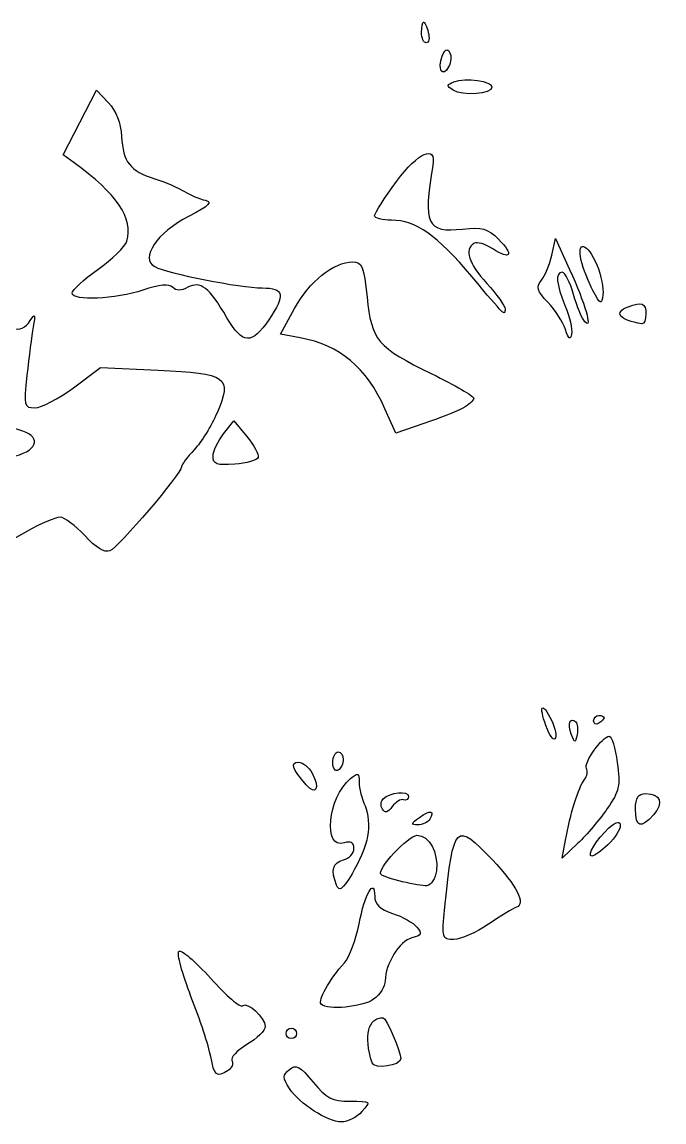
# Model space of a CAD drawing. Header units: centimetres. Extents: x -10.8 to 10.8, y -7.7 to 7.7.
# Drawn here: x -2.26 to 0.75, y 1.43 to 6.59 of the extents above; entities that cross this region are included whole.
import ezdxf

# ---------------------------------------------------------------- set-up
doc = ezdxf.new("R2010")
doc.units = ezdxf.units.CM
doc.header["$MEASUREMENT"] = 0
doc.layers.add('Layer 1', color=7, linetype='Continuous')

msp = doc.modelspace()

# ---------------------------------------------------------------- linework, layer by layer
at = {"layer": 'Layer 1'}
for points, knots in [([(-0.35432, 6.53897), (-0.36135, 6.56586), (-0.37132, 6.58786), (-0.37648, 6.58786), (-0.37648, 6.58786), (-0.38164, 6.58786), (-0.38585, 6.56586), (-0.38585, 6.53897), (-0.38585, 6.53897), (-0.38585, 6.51208), (-0.37588, 6.49008), (-0.36369, 6.49008), (-0.36369, 6.49008), (-0.3515, 6.49008), (-0.34728, 6.51208), (-0.35432, 6.53897)], [0, 0, 0, 0, 0.2, 0.2, 0.2, 0.2, 0.4, 0.4, 0.4, 0.4, 0.6, 0.6, 0.6, 0.6, 1, 1, 1, 1]), ([(-0.25429, 6.44586), (-0.26637, 6.4654), (-0.27755, 6.45947), (-0.28922, 6.42733), (-0.28922, 6.42733), (-0.31173, 6.36535), (-0.28774, 6.3256), (-0.25891, 6.37711), (-0.25891, 6.37711), (-0.2466, 6.39911), (-0.24452, 6.43005), (-0.25429, 6.44586)], [0, 0, 0, 0, 0.25, 0.25, 0.25, 0.25, 0.5, 0.5, 0.5, 0.5, 1, 1, 1, 1]), ([(-0.05582, 6.28227), (-0.05582, 6.31167), (-0.17828, 6.32878), (-0.23445, 6.30723), (-0.23445, 6.30723), (-0.26908, 6.29394), (-0.26962, 6.28871), (-0.2385, 6.26848), (-0.2385, 6.26848), (-0.19329, 6.23909), (-0.05583, 6.24948), (-0.05583, 6.28228), (-0.05583, 6.28228), (-0.05583, 6.28228), (-0.05582, 6.28227), (-0.05582, 6.28227)], [0, 0, 0, 0, 0.2, 0.2, 0.2, 0.2, 0.4, 0.4, 0.4, 0.4, 0.6, 0.6, 0.6, 0.6, 1, 1, 1, 1]), ([(-1.10166, 5.19196), (-1.02271, 5.30912), (-1.02928, 5.34097), (-1.13239, 5.34097), (-1.13239, 5.34097), (-1.23416, 5.34097), (-1.57654, 5.40879), (-1.63633, 5.4408), (-1.63633, 5.4408), (-1.70739, 5.47883), (-1.62589, 5.59983), (-1.4776, 5.67643), (-1.4776, 5.67643), (-1.38096, 5.72635), (-1.3626, 5.74404), (-1.39925, 5.75188), (-1.39925, 5.75188), (-1.42558, 5.75751), (-1.46959, 5.77615), (-1.49704, 5.7933), (-1.49704, 5.7933), (-1.52449, 5.81045), (-1.58733, 5.83726), (-1.63668, 5.8529), (-1.63668, 5.8529), (-1.75262, 5.88963), (-1.78495, 5.93109), (-1.79176, 6.05173), (-1.79176, 6.05173), (-1.79532, 6.11478), (-1.81734, 6.17139), (-1.85312, 6.20948), (-1.85312, 6.20948), (-1.85312, 6.20948), (-1.90893, 6.26889), (-1.90893, 6.26889), (-1.90893, 6.26889), (-1.90893, 6.26889), (-1.98692, 6.11664), (-1.98692, 6.11664), (-1.98692, 6.11664), (-1.98692, 6.11664), (-2.06491, 5.96439), (-2.06491, 5.96439), (-2.06491, 5.96439), (-2.06491, 5.96439), (-2.01396, 5.92772), (-2.01396, 5.92772), (-2.01396, 5.92772), (-1.81447, 5.78414), (-1.73413, 5.66454), (-1.76719, 5.56037), (-1.76719, 5.56037), (-1.77511, 5.53541), (-1.83606, 5.47586), (-1.90264, 5.42803), (-1.90264, 5.42803), (-1.96921, 5.3802), (-2.02369, 5.33005), (-2.02369, 5.31658), (-2.02369, 5.31658), (-2.02369, 5.27885), (-1.81866, 5.28758), (-1.69158, 5.33073), (-1.69158, 5.33073), (-1.61326, 5.35732), (-1.56991, 5.36149), (-1.55252, 5.3441), (-1.55252, 5.3441), (-1.53525, 5.32683), (-1.51247, 5.32675), (-1.48054, 5.34383), (-1.48054, 5.34383), (-1.4215, 5.37543), (-1.38215, 5.34465), (-1.29805, 5.20116), (-1.29805, 5.20116), (-1.2245, 5.07566), (-1.18141, 5.07364), (-1.10166, 5.19198), (-1.10166, 5.19198), (-1.10166, 5.19198), (-1.10166, 5.19196), (-1.10166, 5.19196)], [0, 0, 0, 0, 0.0454545, 0.0454545, 0.0454545, 0.0454545, 0.0909091, 0.0909091, 0.0909091, 0.0909091, 0.1363636, 0.1363636, 0.1363636, 0.1363636, 0.1818182, 0.1818182, 0.1818182, 0.1818182, 0.2272727, 0.2272727, 0.2272727, 0.2272727, 0.2727273, 0.2727273, 0.2727273, 0.2727273, 0.3181818, 0.3181818, 0.3181818, 0.3181818, 0.3636364, 0.3636364, 0.3636364, 0.3636364, 0.4090909, 0.4090909, 0.4090909, 0.4090909, 0.4545455, 0.4545455, 0.4545455, 0.4545455, 0.5, 0.5, 0.5, 0.5, 0.5454545, 0.5454545, 0.5454545, 0.5454545, 0.5909091, 0.5909091, 0.5909091, 0.5909091, 0.6363636, 0.6363636, 0.6363636, 0.6363636, 0.6818182, 0.6818182, 0.6818182, 0.6818182, 0.7272727, 0.7272727, 0.7272727, 0.7272727, 0.7727273, 0.7727273, 0.7727273, 0.7727273, 0.8181818, 0.8181818, 0.8181818, 0.8181818, 0.8636364, 0.8636364, 0.8636364, 0.8636364, 0.9090909, 0.9090909, 0.9090909, 0.9090909, 1, 1, 1, 1]), ([(0.00544, 5.24311), (0.00544, 5.25652), (-0.03307, 5.31011), (-0.08013, 5.3622), (-0.08013, 5.3622), (-0.16668, 5.458), (-0.18677, 5.52064), (-0.14018, 5.54944), (-0.14018, 5.54944), (-0.12614, 5.55812), (-0.08668, 5.54688), (-0.05249, 5.52448), (-0.05249, 5.52448), (0.03216, 5.46901), (0.04857, 5.49563), (-0.02495, 5.56915), (-0.02495, 5.56915), (-0.07578, 5.61998), (-0.10158, 5.62729), (-0.19352, 5.61693), (-0.19352, 5.61693), (-0.36031, 5.59813), (-0.3804, 5.64102), (-0.33293, 5.91455), (-0.33293, 5.91455), (-0.31548, 6.01511), (-0.40129, 5.97751), (-0.50321, 5.83995), (-0.50321, 5.83995), (-0.55961, 5.76383), (-0.60576, 5.69192), (-0.60576, 5.68016), (-0.60576, 5.68016), (-0.60576, 5.6684), (-0.57001, 5.65875), (-0.52631, 5.6587), (-0.52631, 5.6587), (-0.41236, 5.65857), (-0.31388, 5.58922), (-0.15033, 5.39393), (-0.15033, 5.39393), (0.00628, 5.20692), (0.00543, 5.20775), (0.00543, 5.24311), (0.00543, 5.24311), (0.00543, 5.24311), (0.00544, 5.24311), (0.00544, 5.24311)], [0, 0, 0, 0, 0.0769231, 0.0769231, 0.0769231, 0.0769231, 0.1538462, 0.1538462, 0.1538462, 0.1538462, 0.2307692, 0.2307692, 0.2307692, 0.2307692, 0.3076923, 0.3076923, 0.3076923, 0.3076923, 0.3846154, 0.3846154, 0.3846154, 0.3846154, 0.4615385, 0.4615385, 0.4615385, 0.4615385, 0.5384615, 0.5384615, 0.5384615, 0.5384615, 0.6153846, 0.6153846, 0.6153846, 0.6153846, 0.6923077, 0.6923077, 0.6923077, 0.6923077, 0.7692308, 0.7692308, 0.7692308, 0.7692308, 0.8461538, 0.8461538, 0.8461538, 0.8461538, 1, 1, 1, 1]), ([(0.28792, 5.25599), (0.24447, 5.35998), (0.23948, 5.41431), (0.27338, 5.41431), (0.27338, 5.41431), (0.28629, 5.41431), (0.31014, 5.36755), (0.32639, 5.31041), (0.32639, 5.31041), (0.34264, 5.25327), (0.36651, 5.19551), (0.37942, 5.18206), (0.37942, 5.18206), (0.41685, 5.14309), (0.38101, 5.26631), (0.30787, 5.42805), (0.30787, 5.42805), (0.30787, 5.42805), (0.24222, 5.57322), (0.24222, 5.57322), (0.24222, 5.57322), (0.24222, 5.57322), (0.22474, 5.49391), (0.22474, 5.49391), (0.22474, 5.49391), (0.21512, 5.45029), (0.19317, 5.39764), (0.17596, 5.3769), (0.17596, 5.3769), (0.1498, 5.34539), (0.15486, 5.3283), (0.20677, 5.27285), (0.20677, 5.27285), (0.24092, 5.23636), (0.27773, 5.179), (0.28856, 5.14539), (0.28856, 5.14539), (0.30297, 5.10065), (0.31061, 5.09509), (0.31708, 5.12465), (0.31708, 5.12465), (0.32194, 5.14686), (0.30882, 5.20596), (0.28792, 5.25599)], [0, 0, 0, 0, 0.0833333, 0.0833333, 0.0833333, 0.0833333, 0.1666667, 0.1666667, 0.1666667, 0.1666667, 0.25, 0.25, 0.25, 0.25, 0.3333333, 0.3333333, 0.3333333, 0.3333333, 0.4166667, 0.4166667, 0.4166667, 0.4166667, 0.5, 0.5, 0.5, 0.5, 0.5833333, 0.5833333, 0.5833333, 0.5833333, 0.6666667, 0.6666667, 0.6666667, 0.6666667, 0.75, 0.75, 0.75, 0.75, 0.8333333, 0.8333333, 0.8333333, 0.8333333, 1, 1, 1, 1]), ([(0.43555, 5.44855), (0.39177, 5.55334), (0.3388, 5.56846), (0.36255, 5.46939), (0.36255, 5.46939), (0.37142, 5.43241), (0.39606, 5.36916), (0.41732, 5.32882), (0.41732, 5.32882), (0.45265, 5.26179), (0.45668, 5.26), (0.46415, 5.30798), (0.46415, 5.30798), (0.46865, 5.33686), (0.45578, 5.40012), (0.43554, 5.44855), (0.43554, 5.44855), (0.43554, 5.44855), (0.43555, 5.44855), (0.43555, 5.44855)], [0, 0, 0, 0, 0.1666667, 0.1666667, 0.1666667, 0.1666667, 0.3333333, 0.3333333, 0.3333333, 0.3333333, 0.5, 0.5, 0.5, 0.5, 0.6666667, 0.6666667, 0.6666667, 0.6666667, 1, 1, 1, 1]), ([(-0.19249, 4.7774), (-0.16428, 4.7925), (-0.14121, 4.81326), (-0.14121, 4.82354), (-0.14121, 4.82354), (-0.14121, 4.83382), (-0.2295, 4.88528), (-0.33741, 4.93789), (-0.33741, 4.93789), (-0.59335, 5.06267), (-0.62064, 5.09501), (-0.64153, 5.29819), (-0.64153, 5.29819), (-0.6564, 5.4428), (-0.6647, 5.46321), (-0.70867, 5.46321), (-0.70867, 5.46321), (-0.79694, 5.46321), (-0.91314, 5.37022), (-0.98126, 5.24506), (-0.98126, 5.24506), (-0.98126, 5.24506), (-1.04744, 5.12347), (-1.04744, 5.12347), (-1.04744, 5.12347), (-1.04744, 5.12347), (-0.95492, 5.10671), (-0.95492, 5.10671), (-0.95492, 5.10671), (-0.76864, 5.07297), (-0.64347, 4.96816), (-0.55763, 4.77405), (-0.55763, 4.77405), (-0.55763, 4.77405), (-0.50694, 4.65941), (-0.50694, 4.65941), (-0.50694, 4.65941), (-0.50694, 4.65941), (-0.37536, 4.70468), (-0.37536, 4.70468), (-0.37536, 4.70468), (-0.30299, 4.72958), (-0.2207, 4.7623), (-0.19249, 4.7774)], [0, 0, 0, 0, 0.0833333, 0.0833333, 0.0833333, 0.0833333, 0.1666667, 0.1666667, 0.1666667, 0.1666667, 0.25, 0.25, 0.25, 0.25, 0.3333333, 0.3333333, 0.3333333, 0.3333333, 0.4166667, 0.4166667, 0.4166667, 0.4166667, 0.5, 0.5, 0.5, 0.5, 0.5833333, 0.5833333, 0.5833333, 0.5833333, 0.6666667, 0.6666667, 0.6666667, 0.6666667, 0.75, 0.75, 0.75, 0.75, 0.8333333, 0.8333333, 0.8333333, 0.8333333, 1, 1, 1, 1]), ([(-2.81664, 4.05996), (-2.71422, 4.09907), (-2.58394, 4.09853), (-2.48515, 4.05859), (-2.48515, 4.05859), (-2.46057, 4.04865), (-2.42721, 4.06039), (-2.39958, 4.08869), (-2.39958, 4.08869), (-2.34271, 4.14696), (-2.12803, 4.26564), (-2.07948, 4.26564), (-2.07948, 4.26564), (-2.05946, 4.26564), (-2.00753, 4.22683), (-1.96408, 4.1794), (-1.96408, 4.1794), (-1.91301, 4.12365), (-1.87149, 4.09838), (-1.84662, 4.10792), (-1.84662, 4.10792), (-1.80713, 4.12307), (-1.51086, 4.47106), (-1.51086, 4.50228), (-1.51086, 4.50228), (-1.51086, 4.51184), (-1.48406, 4.54776), (-1.45131, 4.58211), (-1.45131, 4.58211), (-1.41856, 4.61646), (-1.37037, 4.69466), (-1.34422, 4.75589), (-1.34422, 4.75589), (-1.27251, 4.92382), (-1.29598, 4.94072), (-1.62102, 4.95518), (-1.62102, 4.95518), (-1.62102, 4.95518), (-1.88978, 4.96713), (-1.88978, 4.96713), (-1.88978, 4.96713), (-1.88978, 4.96713), (-2.01709, 4.87308), (-2.01709, 4.87308), (-2.01709, 4.87308), (-2.08711, 4.82135), (-2.16846, 4.77903), (-2.19788, 4.77903), (-2.19788, 4.77903), (-2.24889, 4.77903), (-2.25061, 4.78606), (-2.23525, 4.93183), (-2.23525, 4.93183), (-2.2264, 5.01587), (-2.21313, 5.11763), (-2.20578, 5.15797), (-2.20578, 5.15797), (-2.19476, 5.21841), (-2.19718, 5.22379), (-2.21956, 5.18853), (-2.21956, 5.18853), (-2.2652, 5.11662), (-2.32964, 5.14009), (-2.43739, 5.26787), (-2.43739, 5.26787), (-2.43739, 5.26787), (-2.54037, 5.38999), (-2.54037, 5.38999), (-2.54037, 5.38999), (-2.54037, 5.38999), (-2.69181, 5.28623), (-2.69181, 5.28623), (-2.69181, 5.28623), (-2.7751, 5.22916), (-2.84701, 5.18053), (-2.85159, 5.17818), (-2.85159, 5.17818), (-2.85618, 5.17582), (-2.85334, 5.15311), (-2.84528, 5.12772), (-2.84528, 5.12772), (-2.83555, 5.09706), (-2.78851, 5.07076), (-2.70519, 5.04941), (-2.70519, 5.04941), (-2.55636, 5.01127), (-2.40817, 4.88774), (-2.37579, 4.77483), (-2.37579, 4.77483), (-2.35846, 4.71441), (-2.33472, 4.69152), (-2.27275, 4.67546), (-2.27275, 4.67546), (-2.16846, 4.64844), (-2.17763, 4.58212), (-2.28967, 4.55308), (-2.28967, 4.55308), (-2.33477, 4.54139), (-2.42674, 4.49394), (-2.49407, 4.44763), (-2.49407, 4.44763), (-2.5614, 4.40132), (-2.63211, 4.36343), (-2.65123, 4.36343), (-2.65123, 4.36343), (-2.67034, 4.36343), (-2.70849, 4.32528), (-2.736, 4.27865), (-2.736, 4.27865), (-2.76351, 4.23202), (-2.82347, 4.17073), (-2.86924, 4.14244), (-2.86924, 4.14244), (-2.96194, 4.08515), (-3.05105, 3.98272), (-3.05105, 3.93346), (-3.05105, 3.93346), (-3.05105, 3.91365), (-3.02661, 3.9239), (-2.98757, 3.96008), (-2.98757, 3.96008), (-2.95266, 3.99244), (-2.87573, 4.03738), (-2.81663, 4.05995), (-2.81663, 4.05995), (-2.81663, 4.05995), (-2.81664, 4.05996), (-2.81664, 4.05996)], [0, 0, 0, 0, 0.030303, 0.030303, 0.030303, 0.030303, 0.0606061, 0.0606061, 0.0606061, 0.0606061, 0.0909091, 0.0909091, 0.0909091, 0.0909091, 0.1212121, 0.1212121, 0.1212121, 0.1212121, 0.1515152, 0.1515152, 0.1515152, 0.1515152, 0.1818182, 0.1818182, 0.1818182, 0.1818182, 0.2121212, 0.2121212, 0.2121212, 0.2121212, 0.2424242, 0.2424242, 0.2424242, 0.2424242, 0.2727273, 0.2727273, 0.2727273, 0.2727273, 0.3030303, 0.3030303, 0.3030303, 0.3030303, 0.3333333, 0.3333333, 0.3333333, 0.3333333, 0.3636364, 0.3636364, 0.3636364, 0.3636364, 0.3939394, 0.3939394, 0.3939394, 0.3939394, 0.4242424, 0.4242424, 0.4242424, 0.4242424, 0.4545455, 0.4545455, 0.4545455, 0.4545455, 0.4848485, 0.4848485, 0.4848485, 0.4848485, 0.5151515, 0.5151515, 0.5151515, 0.5151515, 0.5454545, 0.5454545, 0.5454545, 0.5454545, 0.5757576, 0.5757576, 0.5757576, 0.5757576, 0.6060606, 0.6060606, 0.6060606, 0.6060606, 0.6363636, 0.6363636, 0.6363636, 0.6363636, 0.6666667, 0.6666667, 0.6666667, 0.6666667, 0.6969697, 0.6969697, 0.6969697, 0.6969697, 0.7272727, 0.7272727, 0.7272727, 0.7272727, 0.7575758, 0.7575758, 0.7575758, 0.7575758, 0.7878788, 0.7878788, 0.7878788, 0.7878788, 0.8181818, 0.8181818, 0.8181818, 0.8181818, 0.8484848, 0.8484848, 0.8484848, 0.8484848, 0.8787879, 0.8787879, 0.8787879, 0.8787879, 0.9090909, 0.9090909, 0.9090909, 0.9090909, 0.9393939, 0.9393939, 0.9393939, 0.9393939, 1, 1, 1, 1]), ([(0.66552, 5.21874), (0.66552, 5.26987), (0.64657, 5.27759), (0.58195, 5.2528), (0.58195, 5.2528), (0.51179, 5.22588), (0.54183, 5.18898), (0.64718, 5.17269), (0.64718, 5.17269), (0.65726, 5.17113), (0.66552, 5.19186), (0.66552, 5.21875), (0.66552, 5.21875), (0.66552, 5.21875), (0.66552, 5.21874), (0.66552, 5.21874)], [0, 0, 0, 0, 0.2, 0.2, 0.2, 0.2, 0.4, 0.4, 0.4, 0.4, 0.6, 0.6, 0.6, 0.6, 1, 1, 1, 1]), ([(-1.15167, 4.54643), (-1.14733, 4.55988), (-1.17104, 4.60388), (-1.20436, 4.64422), (-1.20436, 4.64422), (-1.20436, 4.64422), (-1.26493, 4.71756), (-1.26493, 4.71756), (-1.26493, 4.71756), (-1.26493, 4.71756), (-1.3137, 4.65644), (-1.3137, 4.65644), (-1.3137, 4.65644), (-1.34053, 4.62282), (-1.36272, 4.57544), (-1.36302, 4.55113), (-1.36302, 4.55113), (-1.36347, 4.5143), (-1.34657, 4.50819), (-1.26156, 4.51446), (-1.26156, 4.51446), (-1.20546, 4.51859), (-1.15601, 4.53298), (-1.15168, 4.54642), (-1.15168, 4.54642), (-1.15168, 4.54642), (-1.15167, 4.54643), (-1.15167, 4.54643)], [0, 0, 0, 0, 0.125, 0.125, 0.125, 0.125, 0.25, 0.25, 0.25, 0.25, 0.375, 0.375, 0.375, 0.375, 0.5, 0.5, 0.5, 0.5, 0.625, 0.625, 0.625, 0.625, 0.75, 0.75, 0.75, 0.75, 1, 1, 1, 1]), ([(0.21558, 3.32906), (0.17199, 3.40946), (0.1641, 3.37072), (0.20374, 3.271), (0.20374, 3.271), (0.21879, 3.23315), (0.23599, 3.21527), (0.24196, 3.23127), (0.24196, 3.23127), (0.24793, 3.24727), (0.23606, 3.29128), (0.21558, 3.32906)], [0, 0, 0, 0, 0.25, 0.25, 0.25, 0.25, 0.5, 0.5, 0.5, 0.5, 1, 1, 1, 1]), ([(0.33745, 3.30595), (0.31116, 3.33224), (0.2972, 3.29542), (0.31566, 3.24845), (0.31566, 3.24845), (0.33297, 3.20439), (0.33428, 3.20432), (0.34284, 3.24686), (0.34284, 3.24686), (0.34779, 3.27144), (0.34536, 3.29803), (0.33745, 3.30594), (0.33745, 3.30594), (0.33745, 3.30594), (0.33745, 3.30595), (0.33745, 3.30595)], [0, 0, 0, 0, 0.2, 0.2, 0.2, 0.2, 0.4, 0.4, 0.4, 0.4, 0.6, 0.6, 0.6, 0.6, 1, 1, 1, 1]), ([(0.46947, 3.32586), (0.46947, 3.33179), (0.45847, 3.33664), (0.44502, 3.33664), (0.44502, 3.33664), (0.43157, 3.33664), (0.42057, 3.32499), (0.42057, 3.31075), (0.42057, 3.31075), (0.42057, 3.29651), (0.43157, 3.29166), (0.44502, 3.29997), (0.44502, 3.29997), (0.45847, 3.30828), (0.46947, 3.31993), (0.46947, 3.32586)], [0, 0, 0, 0, 0.2, 0.2, 0.2, 0.2, 0.4, 0.4, 0.4, 0.4, 0.6, 0.6, 0.6, 0.6, 1, 1, 1, 1]), ([(0.4844, 2.89959), (0.54083, 2.98102), (0.54643, 3.00669), (0.53146, 3.11549), (0.53146, 3.11549), (0.52212, 3.18341), (0.50531, 3.23897), (0.4941, 3.23897), (0.4941, 3.23897), (0.4612, 3.23897), (0.37174, 3.1131), (0.38704, 3.08834), (0.38704, 3.08834), (0.39474, 3.07589), (0.39052, 3.05243), (0.37767, 3.03621), (0.37767, 3.03621), (0.35053, 3.00195), (0.31001, 2.87217), (0.2887, 2.7512), (0.2887, 2.7512), (0.2887, 2.7512), (0.27383, 2.66681), (0.27383, 2.66681), (0.27383, 2.66681), (0.27383, 2.66681), (0.34709, 2.73699), (0.34709, 2.73699), (0.34709, 2.73699), (0.38738, 2.77559), (0.44917, 2.84876), (0.48439, 2.89959), (0.48439, 2.89959), (0.48439, 2.89959), (0.4844, 2.89959), (0.4844, 2.89959)], [0, 0, 0, 0, 0.1, 0.1, 0.1, 0.1, 0.2, 0.2, 0.2, 0.2, 0.3, 0.3, 0.3, 0.3, 0.4, 0.4, 0.4, 0.4, 0.5, 0.5, 0.5, 0.5, 0.6, 0.6, 0.6, 0.6, 0.7, 0.7, 0.7, 0.7, 0.8, 0.8, 0.8, 0.8, 1, 1, 1, 1]), ([(-0.75264, 3.13028), (-0.75264, 3.14966), (-0.76364, 3.16551), (-0.77709, 3.16551), (-0.77709, 3.16551), (-0.79054, 3.16551), (-0.80154, 3.14286), (-0.80154, 3.11517), (-0.80154, 3.11517), (-0.80154, 3.08748), (-0.79054, 3.07163), (-0.77709, 3.07994), (-0.77709, 3.07994), (-0.76364, 3.08825), (-0.75264, 3.1109), (-0.75264, 3.13028)], [0, 0, 0, 0, 0.2, 0.2, 0.2, 0.2, 0.4, 0.4, 0.4, 0.4, 0.6, 0.6, 0.6, 0.6, 1, 1, 1, 1]), ([(-0.8986, 3.06636), (-0.91339, 3.094), (-0.94226, 3.11661), (-0.96275, 3.11661), (-0.96275, 3.11661), (-1.00249, 3.11661), (-0.99247, 3.08714), (-0.92679, 3.01083), (-0.92679, 3.01083), (-0.88053, 2.95709), (-0.86086, 2.99584), (-0.8986, 3.06636)], [0, 0, 0, 0, 0.25, 0.25, 0.25, 0.25, 0.5, 0.5, 0.5, 0.5, 1, 1, 1, 1]), ([(-0.63867, 2.77021), (-0.6302, 2.81494), (-0.63565, 2.87872), (-0.65079, 2.91193), (-0.65079, 2.91193), (-0.66593, 2.94515), (-0.67831, 2.99516), (-0.67831, 3.02307), (-0.67831, 3.02307), (-0.67831, 3.0675), (-0.68334, 3.06964), (-0.71877, 3.04025), (-0.71877, 3.04025), (-0.82525, 2.95194), (-0.84969, 2.70666), (-0.74882, 2.73867), (-0.74882, 2.73867), (-0.71633, 2.74898), (-0.70276, 2.74133), (-0.70276, 2.71268), (-0.70276, 2.71268), (-0.70276, 2.69035), (-0.72476, 2.66632), (-0.75165, 2.65929), (-0.75165, 2.65929), (-0.80243, 2.64601), (-0.81184, 2.61229), (-0.78459, 2.54128), (-0.78459, 2.54128), (-0.77175, 2.50782), (-0.75744, 2.51818), (-0.71135, 2.59429), (-0.71135, 2.59429), (-0.67985, 2.64632), (-0.64714, 2.72548), (-0.63867, 2.77021)], [0, 0, 0, 0, 0.1, 0.1, 0.1, 0.1, 0.2, 0.2, 0.2, 0.2, 0.3, 0.3, 0.3, 0.3, 0.4, 0.4, 0.4, 0.4, 0.5, 0.5, 0.5, 0.5, 0.6, 0.6, 0.6, 0.6, 0.7, 0.7, 0.7, 0.7, 0.8, 0.8, 0.8, 0.8, 1, 1, 1, 1]), ([(-0.47039, 2.94109), (-0.45746, 2.93678), (-0.44688, 2.94407), (-0.44688, 2.9573), (-0.44688, 2.9573), (-0.44688, 2.98468), (-0.53388, 2.97604), (-0.56576, 2.94549), (-0.56576, 2.94549), (-0.57736, 2.93438), (-0.57906, 2.91267), (-0.56952, 2.89725), (-0.56952, 2.89725), (-0.55733, 2.87753), (-0.54354, 2.88104), (-0.52304, 2.90907), (-0.52304, 2.90907), (-0.50701, 2.93099), (-0.48331, 2.9454), (-0.47038, 2.94109), (-0.47038, 2.94109), (-0.47038, 2.94109), (-0.47039, 2.94109), (-0.47039, 2.94109)], [0, 0, 0, 0, 0.1428571, 0.1428571, 0.1428571, 0.1428571, 0.2857143, 0.2857143, 0.2857143, 0.2857143, 0.4285714, 0.4285714, 0.4285714, 0.4285714, 0.5714286, 0.5714286, 0.5714286, 0.5714286, 0.7142857, 0.7142857, 0.7142857, 0.7142857, 1, 1, 1, 1]), ([(0.70114, 2.87071), (0.75029, 2.92502), (0.73364, 2.97004), (0.66442, 2.97004), (0.66442, 2.97004), (0.62799, 2.97004), (0.61697, 2.953), (0.61697, 2.8967), (0.61697, 2.8967), (0.61697, 2.81165), (0.64098, 2.80423), (0.70114, 2.87071)], [0, 0, 0, 0, 0.25, 0.25, 0.25, 0.25, 0.5, 0.5, 0.5, 0.5, 1, 1, 1, 1]), ([(-0.34768, 2.84943), (-0.32177, 2.89136), (-0.34497, 2.89547), (-0.39618, 2.85803), (-0.39618, 2.85803), (-0.43584, 2.82903), (-0.43707, 2.82336), (-0.4037, 2.82336), (-0.4037, 2.82336), (-0.38175, 2.82336), (-0.35655, 2.83509), (-0.34769, 2.84943), (-0.34769, 2.84943), (-0.34769, 2.84943), (-0.34768, 2.84943), (-0.34768, 2.84943)], [0, 0, 0, 0, 0.2, 0.2, 0.2, 0.2, 0.4, 0.4, 0.4, 0.4, 0.6, 0.6, 0.6, 0.6, 1, 1, 1, 1]), ([(-0.07214, 2.35768), (-0.01429, 2.39689), (0.04493, 2.43293), (0.05945, 2.43777), (0.05945, 2.43777), (0.10408, 2.45265), (0.06014, 2.53848), (-0.05391, 2.65922), (-0.05391, 2.65922), (-0.22562, 2.841), (-0.23639, 2.83031), (-0.27651, 2.4383), (-0.27651, 2.4383), (-0.29171, 2.28973), (-0.29056, 2.28552), (-0.23474, 2.28595), (-0.23474, 2.28595), (-0.20317, 2.28618), (-0.13, 2.31847), (-0.07215, 2.35768), (-0.07215, 2.35768), (-0.07215, 2.35768), (-0.07214, 2.35768), (-0.07214, 2.35768)], [0, 0, 0, 0, 0.1428571, 0.1428571, 0.1428571, 0.1428571, 0.2857143, 0.2857143, 0.2857143, 0.2857143, 0.4285714, 0.4285714, 0.4285714, 0.4285714, 0.5714286, 0.5714286, 0.5714286, 0.5714286, 0.7142857, 0.7142857, 0.7142857, 0.7142857, 1, 1, 1, 1]), ([(0.48693, 2.72982), (0.56152, 2.79989), (0.56676, 2.8764), (0.49235, 2.80908), (0.49235, 2.80908), (0.43427, 2.75652), (0.38625, 2.67667), (0.41272, 2.67667), (0.41272, 2.67667), (0.42241, 2.67667), (0.4558, 2.70059), (0.48692, 2.72982), (0.48692, 2.72982), (0.48692, 2.72982), (0.48693, 2.72982), (0.48693, 2.72982)], [0, 0, 0, 0, 0.2, 0.2, 0.2, 0.2, 0.4, 0.4, 0.4, 0.4, 0.6, 0.6, 0.6, 0.6, 1, 1, 1, 1]), ([(-0.3162, 2.60843), (-0.30628, 2.69415), (-0.35036, 2.77445), (-0.40734, 2.77445), (-0.40734, 2.77445), (-0.44773, 2.77445), (-0.59801, 2.61243), (-0.57687, 2.59169), (-0.57687, 2.59169), (-0.55924, 2.57439), (-0.39579, 2.53401), (-0.36049, 2.53823), (-0.36049, 2.53823), (-0.34032, 2.54064), (-0.32039, 2.57223), (-0.3162, 2.60843)], [0, 0, 0, 0, 0.2, 0.2, 0.2, 0.2, 0.4, 0.4, 0.4, 0.4, 0.6, 0.6, 0.6, 0.6, 1, 1, 1, 1]), ([(-0.61065, 2.00575), (-0.58077, 2.02668), (-0.55632, 2.06573), (-0.55632, 2.09253), (-0.55632, 2.09253), (-0.55632, 2.17085), (-0.48941, 2.27812), (-0.43104, 2.29339), (-0.43104, 2.29339), (-0.3863, 2.30509), (-0.38231, 2.31371), (-0.40757, 2.34414), (-0.40757, 2.34414), (-0.4243, 2.3643), (-0.47562, 2.39322), (-0.52161, 2.40839), (-0.52161, 2.40839), (-0.58186, 2.42827), (-0.60522, 2.45048), (-0.60522, 2.48787), (-0.60522, 2.48787), (-0.60522, 2.58072), (-0.65209, 2.49844), (-0.67848, 2.35926), (-0.67848, 2.35926), (-0.69228, 2.28648), (-0.72342, 2.20435), (-0.74767, 2.17676), (-0.74767, 2.17676), (-0.8181, 2.09664), (-0.87287, 1.99902), (-0.85656, 1.98271), (-0.85656, 1.98271), (-0.82698, 1.95313), (-0.66396, 1.9684), (-0.61065, 2.00574), (-0.61065, 2.00574), (-0.61065, 2.00574), (-0.61065, 2.00575), (-0.61065, 2.00575)], [0, 0, 0, 0, 0.0909091, 0.0909091, 0.0909091, 0.0909091, 0.1818182, 0.1818182, 0.1818182, 0.1818182, 0.2727273, 0.2727273, 0.2727273, 0.2727273, 0.3636364, 0.3636364, 0.3636364, 0.3636364, 0.4545455, 0.4545455, 0.4545455, 0.4545455, 0.5454545, 0.5454545, 0.5454545, 0.5454545, 0.6363636, 0.6363636, 0.6363636, 0.6363636, 0.7272727, 0.7272727, 0.7272727, 0.7272727, 0.8181818, 0.8181818, 0.8181818, 0.8181818, 1, 1, 1, 1]), ([(-1.29281, 1.67195), (-1.27428, 1.68369), (-1.26601, 1.70444), (-1.27444, 1.71808), (-1.27444, 1.71808), (-1.28287, 1.73171), (-1.25127, 1.76557), (-1.20423, 1.79333), (-1.20423, 1.79333), (-1.15719, 1.82108), (-1.1187, 1.85896), (-1.1187, 1.8775), (-1.1187, 1.8775), (-1.1187, 1.92096), (-1.20286, 1.9976), (-1.22561, 1.97486), (-1.22561, 1.97486), (-1.23517, 1.9653), (-1.30186, 2.02304), (-1.3738, 2.10315), (-1.3738, 2.10315), (-1.44575, 2.18327), (-1.51305, 2.24065), (-1.52335, 2.23067), (-1.52335, 2.23067), (-1.53366, 2.22068), (-1.50804, 2.12552), (-1.46641, 2.01919), (-1.46641, 2.01919), (-1.42479, 1.91286), (-1.38331, 1.78627), (-1.37423, 1.73786), (-1.37423, 1.73786), (-1.35684, 1.64518), (-1.34728, 1.63744), (-1.2928, 1.67195), (-1.2928, 1.67195), (-1.2928, 1.67195), (-1.29281, 1.67195), (-1.29281, 1.67195)], [0, 0, 0, 0, 0.0909091, 0.0909091, 0.0909091, 0.0909091, 0.1818182, 0.1818182, 0.1818182, 0.1818182, 0.2727273, 0.2727273, 0.2727273, 0.2727273, 0.3636364, 0.3636364, 0.3636364, 0.3636364, 0.4545455, 0.4545455, 0.4545455, 0.4545455, 0.5454545, 0.5454545, 0.5454545, 0.5454545, 0.6363636, 0.6363636, 0.6363636, 0.6363636, 0.7272727, 0.7272727, 0.7272727, 0.7272727, 0.8181818, 0.8181818, 0.8181818, 0.8181818, 1, 1, 1, 1]), ([(-0.48317, 1.72684), (-0.48317, 1.75882), (-0.55178, 1.91879), (-0.56549, 1.91879), (-0.56549, 1.91879), (-0.63749, 1.91879), (-0.65764, 1.83744), (-0.61775, 1.7079), (-0.61775, 1.7079), (-0.60786, 1.67581), (-0.48318, 1.69336), (-0.48318, 1.72685), (-0.48318, 1.72685), (-0.48318, 1.72685), (-0.48317, 1.72684), (-0.48317, 1.72684)], [0, 0, 0, 0, 0.2, 0.2, 0.2, 0.2, 0.4, 0.4, 0.4, 0.4, 0.6, 0.6, 0.6, 0.6, 1, 1, 1, 1]), ([(-0.9718, 1.84544), (-0.9718, 1.85889), (-0.9828, 1.86989), (-0.99625, 1.86989), (-0.99625, 1.86989), (-1.0097, 1.86989), (-1.0207, 1.85889), (-1.0207, 1.84544), (-1.0207, 1.84544), (-1.0207, 1.83199), (-1.0097, 1.82099), (-0.99625, 1.82099), (-0.99625, 1.82099), (-0.9828, 1.82099), (-0.9718, 1.83199), (-0.9718, 1.84544)], [0, 0, 0, 0, 0.2, 0.2, 0.2, 0.2, 0.4, 0.4, 0.4, 0.4, 0.6, 0.6, 0.6, 0.6, 1, 1, 1, 1]), ([(-0.66538, 1.47891), (-0.62182, 1.52705), (-0.62268, 1.5278), (-0.72093, 1.5278), (-0.72093, 1.5278), (-0.80611, 1.5278), (-0.83155, 1.54093), (-0.89459, 1.61741), (-0.89459, 1.61741), (-0.9565, 1.69251), (-0.97444, 1.70204), (-1.00548, 1.67628), (-1.00548, 1.67628), (-1.03852, 1.64886), (-1.03843, 1.63933), (-1.00463, 1.58774), (-1.00463, 1.58774), (-0.95647, 1.51424), (-0.82742, 1.43096), (-0.76085, 1.43043), (-0.76085, 1.43043), (-0.73268, 1.4302), (-0.68972, 1.45202), (-0.66538, 1.47891)], [0, 0, 0, 0, 0.1428571, 0.1428571, 0.1428571, 0.1428571, 0.2857143, 0.2857143, 0.2857143, 0.2857143, 0.4285714, 0.4285714, 0.4285714, 0.4285714, 0.5714286, 0.5714286, 0.5714286, 0.5714286, 0.7142857, 0.7142857, 0.7142857, 0.7142857, 1, 1, 1, 1])]:
    msp.add_open_spline(points, degree=3, knots=knots, dxfattribs=at)

doc.saveas('drawing.dxf')
